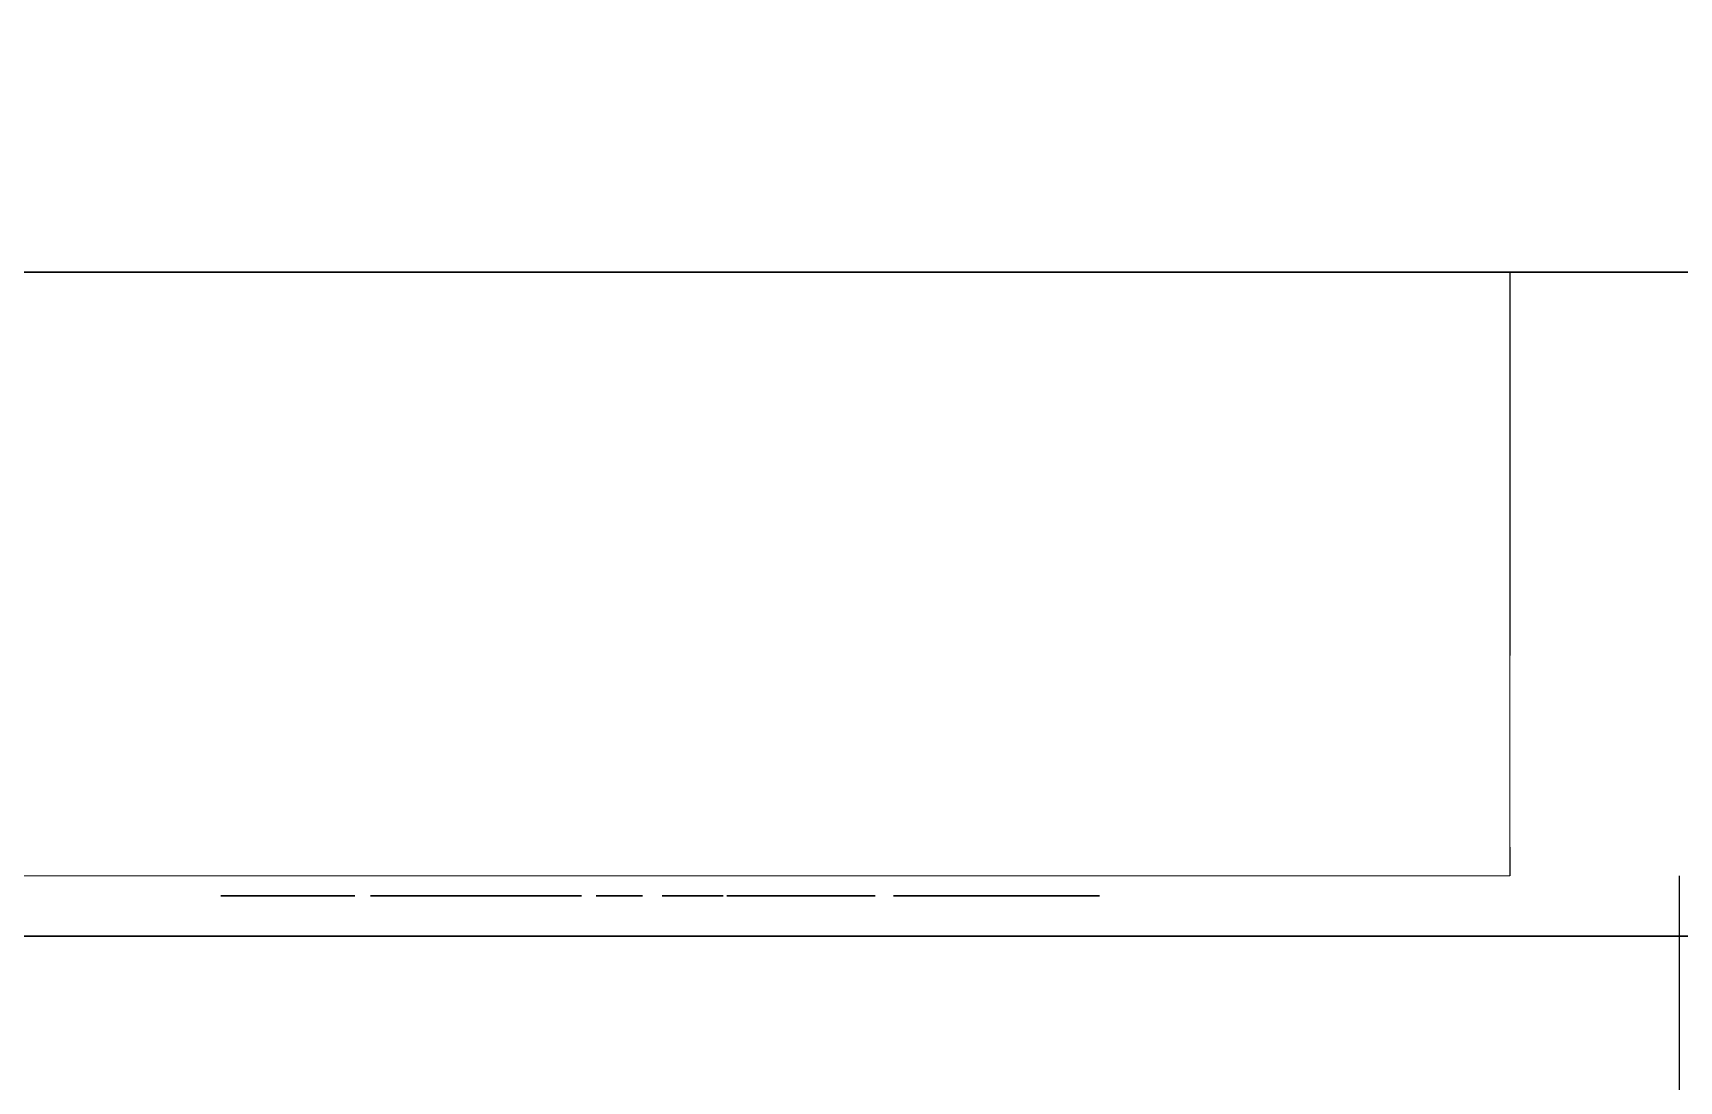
# Model space of a CAD drawing. Header units: millimetres. Extents: x -14 to 1208, y -1098 to 1.
# Drawn here: x 135.7 to 272, y -712 to -625.2 of the extents above; entities that cross this region are included whole.
import ezdxf

# ---------------------------------------------------------------- set-up
doc = ezdxf.new("R2010")
doc.units = ezdxf.units.MM
doc.linetypes.add('NASCOSTA', pattern=[9.525, 6.35, -3.175])
for name, color, linetype in [('IQ_200_2D', 1, 'Continuous'), ('IQ_200_3D', 1, 'Continuous'), ('IQ_204_2D', 7, 'Continuous'), ('IQ_BLUE_3D', 5, 'Continuous'), ('IQ_DARKGRAY_3D', 252, 'Continuous'), ('IQ_GRAY_3D', 9, 'Continuous')]:
    doc.layers.add(name, color=color, linetype=linetype)

# ---------------------------------------------------------------- blocks, each defined once
blk = doc.blocks.new('hpp_elx_rem_tn_l')
at = {"layer": 'IQ_200_3D', "lineweight": 9}
mesh = blk.add_polyface(dxfattribs=at)
corners = [(231, -50, 47), (0, -50, 47), (0, 0, 47), (231, 0, 47)]
mesh.append_faces([[corners[k] for k in face] for face in [(0, 1, 2, 3)]])
mesh = blk.add_polyface(dxfattribs=at)
corners = [(231, 0, 700), (0, 0, 700), (0, -50, 700), (231, -50, 700)]
mesh.append_faces([[corners[k] for k in face] for face in [(0, 1, 2, 3)]])
mesh = blk.add_polyface(dxfattribs=at)
corners = [(231, -50, 47), (231, 0, 47), (231, 0, 700), (231, -50, 700)]
mesh.append_faces([[corners[k] for k in face] for face in [(0, 1, 2, 3)]])
mesh = blk.add_polyface(dxfattribs=at)
corners = [(231, -50, 47), (231, -50, 700), (0, -50, 700), (0, -50, 47), (204.24, -50, 669.36), (206.24, -50, 667.36), (206.24, -50, 658.96), (206.24, -50, 598.36), (204.24, -50, 596.36), (26.76, -50, 596.36), (24.76, -50, 598.36), (24.76, -50, 664.06), (24.76, -50, 667.36), (26.76, -50, 669.36)]
mesh.append_faces([[corners[k] for k in face] for face in [(13, 2, 12), (9, 3, 8)]], dxfattribs={"vtx0": -1, "vtx1": -1})
mesh.append_faces([[corners[k] for k in face] for face in [(1, 4, 5), (1, 5, 6), (7, 0, 1, 6), (0, 7, 8, 3), (10, 2, 3)]], dxfattribs={"vtx0": -1, "vtx2": -1})
mesh.append_faces([[corners[k] for k in face] for face in [(11, 12, 2, 10), (9, 10, 3)]], dxfattribs={"vtx1": -1, "vtx2": -1})
mesh.append_faces([[corners[k] for k in face] for face in [(13, 4, 1, 2)]], dxfattribs={"vtx1": -1, "vtx3": -1})
at = {"layer": 'IQ_BLUE_3D', "lineweight": 9}
mesh = blk.add_polyface(dxfattribs=at)
corners = [(206.24, -50, 658.96), (206.24, -50, 667.36), (204.24, -50, 669.36), (26.76, -50, 669.36), (24.76, -50, 667.36), (24.76, -50, 664.06), (115.38, -50, 664.06), (124.21, -50, 658.96)]
mesh.append_faces([[corners[k] for k in face] for face in [(3, 6, 2)]], dxfattribs={"vtx0": -1, "vtx1": -1})
mesh.append_faces([[corners[k] for k in face] for face in [(2, 6, 7)]], dxfattribs={"vtx0": -1, "vtx2": -1})
mesh.append_faces([[corners[k] for k in face] for face in [(0, 1, 2, 7)]], dxfattribs={"vtx2": -1})
mesh.append_faces([[corners[k] for k in face] for face in [(3, 4, 5, 6)]], dxfattribs={"vtx3": -1})
at = {"layer": 'IQ_DARKGRAY_3D', "lineweight": 9}
mesh = blk.add_polyface(dxfattribs=at)
corners = [(206.24, -50, 658.96), (124.21, -50, 658.96), (115.38, -50, 664.06), (24.76, -50, 664.06), (24.76, -50, 598.36), (26.76, -50, 596.36), (204.24, -50, 596.36), (206.24, -50, 598.36), (108.53, -50, 648.86), (108.53, -50, 608.86), (43.53, -50, 608.86), (43.53, -50, 648.86)]
mesh.append_faces([[corners[k] for k in face] for face in [(9, 6, 1, 8)]], dxfattribs={"vtx0": -1, "vtx1": -1, "vtx2": -1})
mesh.append_faces([[corners[k] for k in face] for face in [(8, 1, 2, 11), (11, 2, 3), (11, 3, 4)]], dxfattribs={"vtx0": -1, "vtx2": -1})
mesh.append_faces([[corners[k] for k in face] for face in [(0, 1, 6, 7)]], dxfattribs={"vtx1": -1})
mesh.append_faces([[corners[k] for k in face] for face in [(4, 5, 10, 11), (9, 10, 5, 6)]], dxfattribs={"vtx1": -1, "vtx3": -1})
at = {"layer": 'IQ_GRAY_3D'}
mesh = blk.add_polyface(dxfattribs=at)
corners = [(131.98, -51.64, 615.77), (131.98, -51.64, 617.63), (128.33, -51.64, 617.63), (128.18, -51.64, 617.64), (128.32, -51.64, 615.77), (127.54, -51.64, 615.82), (128.02, -51.64, 617.66), (127.85, -51.64, 617.69), (127.68, -51.64, 617.74), (126.76, -51.64, 616.01), (126.11, -51.64, 616.31), (127.35, -51.64, 617.91), (127.2, -51.64, 618.02), (125.59, -51.64, 616.74), (127.06, -51.64, 618.17), (125.2, -51.64, 617.27), (126.94, -51.64, 618.34), (124.92, -51.64, 617.9), (126.84, -51.64, 618.54), (126.76, -51.64, 618.78), (127.52, -51.64, 617.81), (126.69, -51.64, 620.82), (131.54, -51.64, 620.82), (131.54, -51.64, 622.69), (126.69, -51.64, 622.69), (126.69, -51.64, 625.42), (131.85, -51.64, 625.42), (131.85, -51.64, 627.28), (124.71, -51.64, 627.28), (126.71, -51.64, 619.05), (124.76, -51.64, 618.63), (126.69, -51.64, 619.35), (124.71, -51.64, 619.44), (126.19, -51.64, 608.93), (126.48, -51.64, 608.19), (126.76, -51.64, 608.4), (126.28, -51.64, 609.04), (126.07, -51.64, 608.84), (126.17, -51.64, 608.05), (126.97, -51.64, 608.67), (126.34, -51.64, 609.18), (127.1, -51.64, 608.99), (126.36, -51.64, 609.33), (125.11, -51.64, 608.01), (125.83, -51.64, 608.01), (125.79, -51.64, 608.76), (125.11, -51.64, 608.76), (124.29, -51.64, 606.66), (125.11, -51.64, 606.66), (125.94, -51.64, 608.78), (124.29, -51.64, 610.64), (125.11, -51.64, 609.89), (127.1, -51.64, 609.67), (126.34, -51.64, 609.47), (127.14, -51.64, 609.33), (126.28, -51.64, 609.61), (126.97, -51.64, 609.99), (126.76, -51.64, 610.26), (126.19, -51.64, 609.73), (126.48, -51.64, 610.47), (126.07, -51.64, 609.81), (126.17, -51.64, 610.6), (125.94, -51.64, 609.87), (125.83, -51.64, 610.64), (125.79, -51.64, 609.89), (131.33, -51.64, 608.78), (131.33, -51.64, 608.03), (131.92, -51.64, 608.03), (132, -51.64, 608.78), (130.51, -51.64, 606.66), (131.33, -51.64, 606.66), (132.14, -51.64, 608.8), (132.72, -51.64, 608.23), (132.27, -51.64, 608.85), (132.39, -51.64, 608.93), (130.51, -51.64, 610.64), (131.33, -51.64, 609.89), (132.06, -51.64, 609.89), (132.41, -51.64, 610.6), (132.08, -51.64, 610.64), (132.2, -51.64, 609.86), (132.72, -51.64, 610.47)]
mesh.append_faces([[corners[k] for k in face] for face in [(11, 9, 20), (18, 15, 16), (21, 32, 31), (54, 42, 41), (60, 61, 62), (71, 72, 73)]], dxfattribs={"vtx0": -1, "vtx1": -1})
mesh.append_faces([[corners[k] for k in face] for face in [(32, 21, 24, 28)]], dxfattribs={"vtx0": -1, "vtx1": -1, "vtx2": -1})
mesh.append_faces([[corners[k] for k in face] for face in [(5, 6, 7), (5, 7, 8, 9), (28, 24, 25), (33, 34, 35, 36), (37, 38, 34, 33), (36, 35, 39, 40), (41, 42, 40, 39), (38, 37, 49), (52, 53, 42, 54), (53, 52, 56), (63, 64, 62, 61), (65, 66, 67, 68), (77, 78, 79, 76), (76, 79, 75), (78, 77, 80, 81)]], dxfattribs={"vtx0": -1, "vtx2": -1})
mesh.append_faces([[corners[k] for k in face] for face in [(8, 20, 9), (74, 73, 72)]], dxfattribs={"vtx1": -1, "vtx2": -1})
mesh.append_faces([[corners[k] for k in face] for face in [(71, 68, 67, 72)]], dxfattribs={"vtx1": -1, "vtx2": -1, "vtx3": -1})
mesh.append_faces([[corners[k] for k in face] for face in [(2, 3, 4, 0), (5, 4, 3, 6), (10, 9, 11, 12), (13, 10, 12, 14), (15, 13, 14, 16), (17, 15, 18, 19), (19, 29, 30, 17), (29, 31, 32, 30), (43, 44, 45, 46), (44, 38, 49, 45), (50, 47, 46, 51), (55, 53, 56, 57), (58, 55, 57, 59), (60, 58, 59, 61), (51, 64, 63, 50), (75, 69, 65, 76)]], dxfattribs={"vtx1": -1, "vtx3": -1})
mesh.append_faces([[corners[k] for k in face] for face in [(0, 1, 2)]], dxfattribs={"vtx2": -1})
mesh.append_faces([[corners[k] for k in face] for face in [(47, 48, 43, 46), (69, 70, 66, 65)]], dxfattribs={"vtx2": -1, "vtx3": -1})
mesh.append_faces([[corners[k] for k in face] for face in [(21, 22, 23, 24), (25, 26, 27, 28)]], dxfattribs={"vtx3": -1})
mesh = blk.add_polyface(dxfattribs=at)
corners = [(133.39, -51.64, 615.76), (135.38, -51.64, 615.76), (133.39, -51.64, 621.84), (135.38, -51.64, 627.29), (133.39, -51.64, 627.29), (140.04, -51.64, 615.66), (140.58, -51.64, 617.3), (140.05, -51.64, 617.45), (139.09, -51.64, 615.96), (139.59, -51.64, 617.7), (138.27, -51.64, 616.43), (137.6, -51.64, 617.07), (139.21, -51.64, 618.02), (138.93, -51.64, 618.43), (138.74, -51.64, 618.9), (137.1, -51.64, 617.87), (136.79, -51.64, 618.81), (138.66, -51.64, 619.44), (136.68, -51.64, 619.88), (138.71, -51.64, 620.84), (138.99, -51.64, 621.64), (139.28, -51.64, 621.98), (137.62, -51.64, 622.81), (137.11, -51.64, 621.99), (136.79, -51.64, 621.03), (138.8, -51.64, 621.26), (139.64, -51.64, 622.27), (138.29, -51.64, 623.47), (139.1, -51.64, 623.95), (140.07, -51.64, 622.48), (140.03, -51.64, 624.26), (132.72, -51.64, 608.23), (131.92, -51.64, 608.03), (132.74, -51.64, 606.66), (133.67, -51.64, 606.66), (132.39, -51.64, 608.93), (132.95, -51.64, 608.39), (132.48, -51.64, 609.04), (132.54, -51.64, 609.17), (133.28, -51.64, 608.82), (133.37, -51.64, 609.08), (133.14, -51.64, 608.58), (132.55, -51.64, 609.45), (132.56, -51.64, 609.31), (133.39, -51.64, 609.36), (133.34, -51.64, 609.69), (133.2, -51.64, 610), (132.5, -51.64, 609.58), (132.99, -51.64, 610.27), (132.43, -51.64, 609.7), (132.32, -51.64, 609.79), (132.72, -51.64, 610.47), (132.2, -51.64, 609.86), (139.1, -51.64, 607.38), (139.29, -51.64, 606.65), (139.79, -51.64, 606.86), (139.41, -51.64, 607.51), (138.76, -51.64, 607.34), (138.76, -51.64, 606.58), (138.42, -51.64, 607.38), (140.22, -51.64, 607.19), (139.69, -51.64, 607.72), (139.89, -51.64, 608), (140.55, -51.64, 607.62), (138.1, -51.64, 607.51), (138.22, -51.64, 606.65), (137.72, -51.64, 606.86), (137.83, -51.64, 607.72), (137.29, -51.64, 607.19), (137.62, -51.64, 608), (136.97, -51.64, 607.62), (137.49, -51.64, 608.31), (136.76, -51.64, 608.12), (136.69, -51.64, 608.65), (137.44, -51.64, 608.65), (136.76, -51.64, 609.19), (137.49, -51.64, 608.99), (139.69, -51.64, 609.58), (139.89, -51.64, 609.31), (140.22, -51.64, 610.11), (139.79, -51.64, 610.44), (139.41, -51.64, 609.79), (139.29, -51.64, 610.65), (139.1, -51.64, 609.92), (138.76, -51.64, 610.72), (138.76, -51.64, 609.96), (137.62, -51.64, 609.31), (137.83, -51.64, 609.58), (137.29, -51.64, 610.11), (136.97, -51.64, 609.69), (138.1, -51.64, 609.79), (137.72, -51.64, 610.44), (138.22, -51.64, 610.65), (138.42, -51.64, 609.92)]
mesh.append_faces([[corners[k] for k in face] for face in [(31, 32, 33, 34)]], dxfattribs={"vtx0": -1})
mesh.append_faces([[corners[k] for k in face] for face in [(12, 10, 9), (25, 23, 19), (65, 64, 66), (77, 80, 81)]], dxfattribs={"vtx0": -1, "vtx1": -1})
mesh.append_faces([[corners[k] for k in face] for face in [(5, 6, 7, 8), (9, 10, 8, 7), (23, 25, 20), (29, 30, 28), (35, 31, 36, 37), (50, 48, 51, 52), (48, 50, 49), (53, 54, 55, 56), (57, 58, 54, 53), (58, 57, 59), (67, 68, 66, 64), (69, 70, 68, 67), (71, 72, 70, 69), (82, 83, 81, 80), (83, 82, 84, 85), (92, 93, 85, 84)]], dxfattribs={"vtx0": -1, "vtx2": -1})
mesh.append_faces([[corners[k] for k in face] for face in [(37, 36, 41, 39)]], dxfattribs={"vtx0": -1, "vtx3": -1})
mesh.append_faces([[corners[k] for k in face] for face in [(0, 1, 2)]], dxfattribs={"vtx1": -1})
mesh.append_faces([[corners[k] for k in face] for face in [(24, 18, 19, 23)]], dxfattribs={"vtx1": -1, "vtx2": -1})
mesh.append_faces([[corners[k] for k in face] for face in [(18, 16, 17, 19)]], dxfattribs={"vtx1": -1, "vtx2": -1, "vtx3": -1})
mesh.append_faces([[corners[k] for k in face] for face in [(11, 10, 12, 13), (13, 14, 15, 11), (16, 15, 14, 17), (20, 21, 22, 23), (21, 26, 27, 22), (28, 27, 26, 29), (38, 37, 39, 40), (42, 43, 44, 45), (43, 38, 40, 44), (45, 46, 47, 42), (46, 48, 49, 47), (55, 60, 61, 56), (62, 61, 60, 63), (59, 64, 65, 58), (73, 72, 71, 74), (75, 73, 74, 76), (77, 78, 79, 80), (86, 87, 88, 89), (89, 75, 76, 86), (87, 90, 91, 88), (92, 91, 90, 93)]], dxfattribs={"vtx1": -1, "vtx3": -1})
mesh.append_faces([[corners[k] for k in face] for face in [(3, 4, 2, 1)]], dxfattribs={"vtx2": -1})
mesh = blk.add_polyface(dxfattribs=at)
corners = [(142.59, -51.64, 615.75), (143.29, -51.64, 616.03), (142.23, -51.64, 617.41), (141.74, -51.64, 617.29), (143.98, -51.64, 616.46), (142.66, -51.64, 617.6), (141.86, -51.64, 615.6), (141.18, -51.64, 617.25), (141.12, -51.64, 615.56), (143.06, -51.64, 617.87), (144.64, -51.64, 617.05), (143.44, -51.64, 618.22), (143.17, -51.64, 620.84), (138.66, -51.64, 619.44), (145.17, -51.64, 619.44), (145.2, -51.64, 620.14), (145.12, -51.64, 620.99), (143.13, -51.64, 621.2), (140.58, -51.64, 617.3), (140.04, -51.64, 615.66), (138.71, -51.64, 620.84), (144.9, -51.64, 621.79), (143.01, -51.64, 621.54), (144.55, -51.64, 622.5), (142.81, -51.64, 621.85), (142.24, -51.64, 622.35), (142.56, -51.64, 622.13), (143.47, -51.64, 623.64), (142.76, -51.64, 624.03), (144.07, -51.64, 623.13), (141.96, -51.64, 624.27), (141.49, -51.64, 622.63), (141.89, -51.64, 622.52), (141.07, -51.64, 624.36), (141.07, -51.64, 622.67), (140.03, -51.64, 624.26), (140.07, -51.64, 622.48), (140.55, -51.64, 622.62), (150.77, -51.64, 615.52), (150.17, -51.64, 617.4), (149.73, -51.64, 615.64), (149.62, -51.64, 617.59), (148.77, -51.64, 615.96), (149.15, -51.64, 617.89), (147.92, -51.64, 616.46), (148.75, -51.64, 618.29), (147.22, -51.64, 617.14), (148.45, -51.64, 618.78), (148.27, -51.64, 619.34), (146.68, -51.64, 617.96), (146.34, -51.64, 618.91), (146.22, -51.64, 619.96), (148.2, -51.64, 619.96), (150.17, -51.64, 622.52), (150.77, -51.64, 622.58), (150.77, -51.64, 624.39), (149.73, -51.64, 624.28), (148.45, -51.64, 621.14), (147.22, -51.64, 622.78), (146.68, -51.64, 621.96), (148.27, -51.64, 620.58), (146.34, -51.64, 621.01), (148.75, -51.64, 621.63), (147.92, -51.64, 623.45), (148.77, -51.64, 623.96), (149.15, -51.64, 622.03), (149.62, -51.64, 622.33), (140.03, -51.64, 608.31), (140.55, -51.64, 607.62), (140.76, -51.64, 608.12), (140.07, -51.64, 608.65), (139.89, -51.64, 608), (140.83, -51.64, 608.65), (140.03, -51.64, 608.99), (140.76, -51.64, 609.19), (140.55, -51.64, 609.69), (139.89, -51.64, 609.31), (140.22, -51.64, 610.11), (145.07, -51.64, 609.05), (145.07, -51.64, 608.3), (146.57, -51.64, 608.3), (146.57, -51.64, 609.05), (144.25, -51.64, 606.66), (145.07, -51.64, 606.66), (144.25, -51.64, 610.64), (145.07, -51.64, 609.89), (146.71, -51.64, 609.89), (146.71, -51.64, 610.64), (150.91, -51.64, 607.75), (150.09, -51.64, 607.95), (150.12, -51.64, 607.67), (150.21, -51.64, 607.39)]
mesh.append_faces([[corners[k] for k in face] for face in [(9, 4, 10, 11), (78, 79, 80, 81)]], dxfattribs={"vtx0": -1})
mesh.append_faces([[corners[k] for k in face] for face in [(6, 7, 8), (5, 4, 9), (25, 28, 32), (29, 24, 23), (34, 33, 37), (38, 39, 40), (47, 46, 45), (77, 76, 75)]], dxfattribs={"vtx0": -1, "vtx1": -1})
mesh.append_faces([[corners[k] for k in face] for face in [(84, 79, 78, 85)]], dxfattribs={"vtx0": -1, "vtx1": -1, "vtx3": -1})
mesh.append_faces([[corners[k] for k in face] for face in [(12, 15, 16, 17), (18, 19, 8, 7), (13, 12, 20), (17, 16, 21, 22), (23, 24, 22, 21), (30, 31, 32, 28), (31, 30, 33, 34), (35, 36, 37, 33), (41, 42, 40, 39), (42, 41, 43, 44), (45, 46, 44, 43), (51, 48, 52), (57, 58, 59, 60), (58, 57, 62, 63), (51, 52, 60), (64, 65, 66, 56), (56, 66, 53), (65, 64, 63, 62), (67, 68, 69, 70), (68, 67, 71), (72, 73, 70, 69), (73, 72, 74), (75, 76, 73, 74)]], dxfattribs={"vtx0": -1, "vtx2": -1})
mesh.append_faces([[corners[k] for k in face] for face in [(12, 13, 14, 15), (88, 89, 90, 91)]], dxfattribs={"vtx0": -1, "vtx3": -1})
mesh.append_faces([[corners[k] for k in face] for face in [(50, 49, 48, 51), (61, 51, 60, 59)]], dxfattribs={"vtx1": -1, "vtx2": -1})
mesh.append_faces([[corners[k] for k in face] for face in [(0, 1, 2, 3), (1, 4, 5, 2), (6, 0, 3, 7), (25, 26, 27, 28), (26, 24, 29, 27), (47, 48, 49, 46), (53, 54, 55, 56)]], dxfattribs={"vtx1": -1, "vtx3": -1})
mesh.append_faces([[corners[k] for k in face] for face in [(82, 83, 79, 84)]], dxfattribs={"vtx2": -1})
mesh.append_faces([[corners[k] for k in face] for face in [(85, 86, 87, 84)]], dxfattribs={"vtx3": -1})
mesh = blk.add_polyface(dxfattribs=at)
corners = [(152.56, -51.64, 615.86), (153.37, -51.64, 616.31), (151.96, -51.64, 617.57), (151.41, -51.64, 617.4), (151.69, -51.64, 615.61), (150.77, -51.64, 617.34), (150.77, -51.64, 615.52), (150.17, -51.64, 617.4), (154.13, -51.64, 616.97), (152.46, -51.64, 617.86), (152.9, -51.64, 618.25), (152.46, -51.64, 622.06), (152.9, -51.64, 621.67), (154.13, -51.64, 622.95), (153.37, -51.64, 623.61), (151.41, -51.64, 622.52), (151.96, -51.64, 622.34), (152.56, -51.64, 624.06), (151.69, -51.64, 624.31), (150.77, -51.64, 624.39), (150.77, -51.64, 622.58), (155.96, -51.64, 617.15), (156.37, -51.64, 616.65), (157.81, -51.64, 618.12), (157.67, -51.64, 618.29), (157.55, -51.64, 618.5), (155.65, -51.64, 617.76), (157.45, -51.64, 618.75), (155.46, -51.64, 618.46), (157.38, -51.64, 619.03), (157.34, -51.64, 619.35), (155.36, -51.64, 619.24), (157.34, -51.64, 622.29), (157.35, -51.64, 624.1), (157.35, -51.64, 627.29), (155.36, -51.64, 627.29), (151.4, -51.64, 607.41), (151.37, -51.64, 606.66), (152.65, -51.64, 606.66), (152.65, -51.64, 607.41), (151.28, -51.64, 607.43), (151.08, -51.64, 606.69), (151.16, -51.64, 607.47), (150.57, -51.64, 606.94), (150.81, -51.64, 606.79), (150.97, -51.64, 607.64), (150.21, -51.64, 607.39), (150.36, -51.64, 607.15), (151.05, -51.64, 607.55), (152.5, -51.64, 608.35), (152.5, -51.64, 609.11), (150.91, -51.64, 609.11), (150.91, -51.64, 608.35), (150.91, -51.64, 609.89), (152.62, -51.64, 609.89), (152.62, -51.64, 610.64), (150.09, -51.64, 610.64), (150.09, -51.64, 607.95), (150.91, -51.64, 607.75), (157.03, -51.64, 606.61), (157.34, -51.64, 607.34), (157.15, -51.64, 607.37), (156.71, -51.64, 606.69), (156.79, -51.64, 607.51), (156.16, -51.64, 607.04), (156.41, -51.64, 606.84), (156.64, -51.64, 607.63), (155.95, -51.64, 607.28), (156.97, -51.64, 607.44), (156.51, -51.64, 607.78), (156.43, -51.64, 607.96), (155.8, -51.64, 607.56), (156.68, -51.64, 608.61), (157, -51.64, 608.46), (157.14, -51.64, 609.25), (157.06, -51.64, 609.28), (156.99, -51.64, 609.34), (156.93, -51.64, 609.4), (156.41, -51.64, 608.82), (156.18, -51.64, 609.09), (156.89, -51.64, 609.48), (156.09, -51.64, 609.44), (156.87, -51.64, 609.57), (156.88, -51.64, 609.66), (156.08, -51.64, 609.8), (156.9, -51.64, 609.74), (156.95, -51.64, 609.82), (156.27, -51.64, 610.25), (156.18, -51.64, 610.11), (156.67, -51.64, 610.54), (157.01, -51.64, 609.88), (157.08, -51.64, 609.93), (156.98, -51.64, 610.66), (156.38, -51.64, 610.36), (156.11, -51.64, 609.96)]
mesh.append_faces([[corners[k] for k in face] for face in [(36, 37, 38, 39)]], dxfattribs={"vtx0": -1})
mesh.append_faces([[corners[k] for k in face] for face in [(29, 28, 27), (58, 46, 45), (63, 62, 68), (76, 72, 75)]], dxfattribs={"vtx0": -1, "vtx1": -1})
mesh.append_faces([[corners[k] for k in face] for face in [(25, 26, 21, 24), (27, 28, 26, 25), (37, 36, 40, 41), (41, 40, 42), (45, 46, 47, 48), (48, 47, 43, 42), (59, 60, 61, 62), (66, 67, 64, 63), (79, 77, 80, 81), (81, 82, 83, 84), (81, 80, 82), (89, 90, 91, 92), (93, 86, 90, 89), (86, 93, 87)]], dxfattribs={"vtx0": -1, "vtx2": -1})
mesh.append_faces([[corners[k] for k in face] for face in [(31, 30, 32, 33), (57, 58, 52, 51)]], dxfattribs={"vtx0": -1, "vtx2": -1, "vtx3": -1})
mesh.append_faces([[corners[k] for k in face] for face in [(42, 43, 44, 41), (63, 64, 65, 62)]], dxfattribs={"vtx0": -1, "vtx3": -1})
mesh.append_faces([[corners[k] for k in face] for face in [(10, 9, 8)]], dxfattribs={"vtx1": -1})
mesh.append_faces([[corners[k] for k in face] for face in [(61, 68, 62), (66, 69, 67), (79, 78, 77), (88, 94, 85)]], dxfattribs={"vtx1": -1, "vtx2": -1})
mesh.append_faces([[corners[k] for k in face] for face in [(0, 1, 2, 3), (4, 0, 3, 5), (6, 4, 5, 7), (1, 8, 9, 2), (15, 16, 17, 18), (16, 11, 14, 17), (18, 19, 20, 15), (21, 22, 23, 24), (29, 30, 31, 28), (56, 57, 51, 53), (72, 73, 74, 75), (76, 77, 78, 72), (85, 86, 87, 88), (94, 84, 83, 85)]], dxfattribs={"vtx1": -1, "vtx3": -1})
mesh.append_faces([[corners[k] for k in face] for face in [(49, 50, 51, 52)]], dxfattribs={"vtx2": -1})
mesh.append_faces([[corners[k] for k in face] for face in [(11, 12, 13, 14), (33, 34, 35, 31), (53, 54, 55, 56), (69, 70, 71, 67)]], dxfattribs={"vtx3": -1})
mesh = blk.add_polyface(dxfattribs=at)
corners = [(158.85, -51.64, 617.64), (158.34, -51.64, 615.8), (159.18, -51.64, 615.76), (159.03, -51.64, 617.62), (159.19, -51.64, 617.63), (158.67, -51.64, 617.66), (158.49, -51.64, 617.71), (157.56, -51.64, 615.96), (156.37, -51.64, 616.65), (156.91, -51.64, 616.25), (157.96, -51.64, 617.98), (157.81, -51.64, 618.12), (158.13, -51.64, 617.86), (158.31, -51.64, 617.77), (159.15, -51.64, 622.29), (159.15, -51.64, 624.1), (157.35, -51.64, 624.1), (157.34, -51.64, 622.29), (160.82, -51.64, 615.76), (162.79, -51.64, 615.76), (162.79, -51.64, 620.14), (160.82, -51.64, 624.1), (162.84, -51.64, 620.7), (162.99, -51.64, 621.19), (163.24, -51.64, 621.6), (162.79, -51.64, 622.86), (162.79, -51.64, 624.1), (158.17, -51.64, 606.8), (158.53, -51.64, 607.01), (157.87, -51.64, 607.52), (157.71, -51.64, 607.42), (158.67, -51.64, 607.25), (157.92, -51.64, 607.58), (158.76, -51.64, 607.52), (157.96, -51.64, 607.65), (157.78, -51.64, 606.66), (157.53, -51.64, 607.36), (157.99, -51.64, 607.72), (158.78, -51.64, 607.8), (158.75, -51.64, 608.08), (157.99, -51.64, 607.8), (158.65, -51.64, 608.34), (157.98, -51.64, 607.88), (157.94, -51.64, 607.95), (158.48, -51.64, 608.56), (157.9, -51.64, 608.02), (158.27, -51.64, 608.74), (157.83, -51.64, 608.07), (157.43, -51.64, 608.29), (158.03, -51.64, 608.88), (157.59, -51.64, 609.08), (157.34, -51.64, 607.34), (157.03, -51.64, 606.61), (157.37, -51.64, 606.59), (157, -51.64, 608.46), (157.14, -51.64, 609.25), (157.86, -51.64, 609.75), (158.01, -51.64, 609.6), (158.42, -51.64, 610.25), (158.19, -51.64, 610.45), (157.67, -51.64, 609.87), (157.92, -51.64, 610.6), (157.47, -51.64, 609.94), (157.62, -51.64, 610.69), (157.31, -51.64, 610.71), (157.26, -51.64, 609.96), (156.98, -51.64, 610.66), (157.17, -51.64, 609.95), (157.08, -51.64, 609.93), (158.6, -51.64, 610), (162.81, -51.64, 607.51), (162.18, -51.64, 607.04), (162.43, -51.64, 606.84), (162.73, -51.64, 606.69), (162.66, -51.64, 607.63), (161.97, -51.64, 607.28), (162.53, -51.64, 607.78), (162.44, -51.64, 607.96), (161.82, -51.64, 607.56), (162.2, -51.64, 609.09), (162.95, -51.64, 609.4), (162.91, -51.64, 609.48), (162.11, -51.64, 609.44), (162.42, -51.64, 608.82), (162.89, -51.64, 609.57), (162.9, -51.64, 609.66), (162.1, -51.64, 609.8), (162.92, -51.64, 609.74), (162.96, -51.64, 609.82), (162.28, -51.64, 610.25), (162.19, -51.64, 610.11), (162.13, -51.64, 609.96), (162.4, -51.64, 610.36)]
mesh.append_faces([[corners[k] for k in face] for face in [(3, 2, 4), (58, 57, 69)]], dxfattribs={"vtx0": -1})
mesh.append_faces([[corners[k] for k in face] for face in [(12, 7, 13), (42, 41, 43), (35, 36, 53), (49, 47, 46), (89, 88, 92)]], dxfattribs={"vtx0": -1, "vtx1": -1})
mesh.append_faces([[corners[k] for k in face] for face in [(0, 1, 2, 3), (1, 5, 6, 7), (7, 6, 13), (21, 20, 22), (21, 22, 23), (43, 41, 44, 45), (46, 47, 45, 44), (51, 52, 53, 36), (64, 65, 62, 63), (66, 67, 65, 64), (74, 75, 71, 70), (79, 80, 81, 82), (82, 84, 85, 86)]], dxfattribs={"vtx0": -1, "vtx2": -1})
mesh.append_faces([[corners[k] for k in face] for face in [(70, 71, 72, 73)]], dxfattribs={"vtx0": -1, "vtx3": -1})
mesh.append_faces([[corners[k] for k in face] for face in [(26, 21, 25)]], dxfattribs={"vtx1": -1})
mesh.append_faces([[corners[k] for k in face] for face in [(0, 5, 1), (68, 67, 66), (74, 76, 75), (79, 83, 80), (90, 91, 87)]], dxfattribs={"vtx1": -1, "vtx2": -1})
mesh.append_faces([[corners[k] for k in face] for face in [(23, 24, 25, 21)]], dxfattribs={"vtx1": -1, "vtx2": -1, "vtx3": -1})
mesh.append_faces([[corners[k] for k in face] for face in [(8, 9, 10, 11), (9, 7, 12, 10), (27, 28, 29, 30), (28, 31, 32, 29), (31, 33, 34, 32), (35, 27, 30, 36), (37, 34, 33, 38), (38, 39, 40, 37), (39, 41, 42, 40), (48, 47, 49, 50), (54, 48, 50, 55), (56, 57, 58, 59), (60, 56, 59, 61), (62, 60, 61, 63), (87, 88, 89, 90), (91, 86, 85, 87)]], dxfattribs={"vtx1": -1, "vtx3": -1})
mesh.append_faces([[corners[k] for k in face] for face in [(14, 15, 16, 17), (18, 19, 20, 21)]], dxfattribs={"vtx2": -1})
mesh.append_faces([[corners[k] for k in face] for face in [(76, 77, 78, 75)]], dxfattribs={"vtx3": -1})
mesh = blk.add_polyface(dxfattribs=at)
corners = [(163.24, -51.64, 621.6), (163.57, -51.64, 621.93), (162.79, -51.64, 622.86), (163.49, -51.64, 623.72), (163.99, -51.64, 622.17), (164.48, -51.64, 622.33), (163.99, -51.64, 624.01), (163.08, -51.64, 623.33), (164.59, -51.64, 624.2), (165.03, -51.64, 622.38), (165.27, -51.64, 624.26), (165.86, -51.64, 624.21), (165.86, -51.64, 622.29), (167.86, -51.64, 616.47), (168.7, -51.64, 615.95), (169.08, -51.64, 617.88), (168.68, -51.64, 618.28), (167.16, -51.64, 617.14), (168.39, -51.64, 618.77), (168.2, -51.64, 619.32), (166.62, -51.64, 617.96), (166.28, -51.64, 618.9), (168.13, -51.64, 619.93), (166.28, -51.64, 620.96), (166.16, -51.64, 619.93), (168.68, -51.64, 621.58), (169.08, -51.64, 621.98), (167.86, -51.64, 623.39), (167.16, -51.64, 622.72), (168.39, -51.64, 621.09), (166.62, -51.64, 621.9), (168.2, -51.64, 620.54), (164.19, -51.64, 606.8), (164.55, -51.64, 607.01), (163.88, -51.64, 607.52), (163.72, -51.64, 607.42), (164.69, -51.64, 607.25), (163.94, -51.64, 607.58), (164.78, -51.64, 607.52), (163.98, -51.64, 607.65), (163.8, -51.64, 606.66), (163.54, -51.64, 607.36), (164, -51.64, 607.72), (164.8, -51.64, 607.8), (164.77, -51.64, 608.08), (164.01, -51.64, 607.8), (164.67, -51.64, 608.34), (163.99, -51.64, 607.88), (163.96, -51.64, 607.95), (164.5, -51.64, 608.56), (163.91, -51.64, 608.02), (164.29, -51.64, 608.74), (163.85, -51.64, 608.07), (163.45, -51.64, 608.29), (164.05, -51.64, 608.88), (163.61, -51.64, 609.08), (163.36, -51.64, 607.34), (163.05, -51.64, 606.61), (163.38, -51.64, 606.59), (163.17, -51.64, 607.37), (162.73, -51.64, 606.69), (162.99, -51.64, 607.44), (163.02, -51.64, 608.46), (163.16, -51.64, 609.25), (162.81, -51.64, 607.51), (163.88, -51.64, 609.75), (164.03, -51.64, 609.6), (164.43, -51.64, 610.25), (164.2, -51.64, 610.45), (162.7, -51.64, 608.61), (163.07, -51.64, 609.28), (163.69, -51.64, 609.87), (163.93, -51.64, 610.6), (163.49, -51.64, 609.94), (163.64, -51.64, 610.69), (163.33, -51.64, 610.71), (163.27, -51.64, 609.96), (163, -51.64, 610.66), (163.18, -51.64, 609.95), (163.1, -51.64, 609.93), (164.62, -51.64, 610), (163, -51.64, 609.34), (162.95, -51.64, 609.4), (162.42, -51.64, 608.82), (162.11, -51.64, 609.44), (162.91, -51.64, 609.48), (162.89, -51.64, 609.57), (162.68, -51.64, 610.54), (163.03, -51.64, 609.88), (162.4, -51.64, 610.36), (162.96, -51.64, 609.82)]
mesh.append_faces([[corners[k] for k in face] for face in [(67, 66, 80)]], dxfattribs={"vtx0": -1})
mesh.append_faces([[corners[k] for k in face] for face in [(29, 30, 31), (47, 46, 48), (40, 41, 58), (64, 60, 61), (81, 69, 70), (54, 52, 51)]], dxfattribs={"vtx0": -1, "vtx1": -1})
mesh.append_faces([[corners[k] for k in face] for face in [(3, 4, 5, 6), (2, 1, 4, 7), (23, 22, 31, 30), (48, 46, 49, 50), (51, 52, 50, 49), (56, 57, 58, 41), (57, 56, 59, 60), (75, 76, 73, 74), (77, 78, 76, 75), (84, 85, 86), (87, 88, 79, 77), (89, 90, 88, 87)]], dxfattribs={"vtx0": -1, "vtx2": -1})
mesh.append_faces([[corners[k] for k in face] for face in [(22, 23, 24, 21)]], dxfattribs={"vtx0": -1, "vtx3": -1})
mesh.append_faces([[corners[k] for k in face] for face in [(0, 1, 2), (10, 8, 9, 11), (3, 7, 4), (59, 61, 60), (79, 78, 77)]], dxfattribs={"vtx1": -1, "vtx2": -1})
mesh.append_faces([[corners[k] for k in face] for face in [(8, 6, 5, 9), (13, 14, 15, 16), (17, 13, 16, 18), (18, 19, 20, 17), (21, 20, 19, 22), (25, 26, 27, 28), (29, 25, 28, 30), (32, 33, 34, 35), (33, 36, 37, 34), (36, 38, 39, 37), (40, 32, 35, 41), (42, 39, 38, 43), (43, 44, 45, 42), (44, 46, 47, 45), (53, 52, 54, 55), (62, 53, 55, 63), (65, 66, 67, 68), (69, 62, 63, 70), (71, 65, 68, 72), (73, 71, 72, 74), (81, 82, 83, 69)]], dxfattribs={"vtx1": -1, "vtx3": -1})
mesh.append_faces([[corners[k] for k in face] for face in [(9, 12, 11)]], dxfattribs={"vtx2": -1})
mesh = blk.add_polyface(dxfattribs=at)
corners = [(171.75, -51.64, 615.63), (172.71, -51.64, 615.95), (171.86, -51.64, 617.58), (171.31, -51.64, 617.38), (173.56, -51.64, 616.47), (172.34, -51.64, 617.88), (170.71, -51.64, 615.52), (170.71, -51.64, 617.32), (170.1, -51.64, 617.38), (172.73, -51.64, 618.28), (174.26, -51.64, 617.14), (173.03, -51.64, 618.77), (173.22, -51.64, 619.32), (174.8, -51.64, 617.96), (175.14, -51.64, 618.9), (173.29, -51.64, 619.93), (169.56, -51.64, 617.58), (169.66, -51.64, 615.63), (168.7, -51.64, 615.95), (169.08, -51.64, 617.88), (175.26, -51.64, 619.93), (175.14, -51.64, 620.96), (174.8, -51.64, 621.9), (173.22, -51.64, 620.54), (172.73, -51.64, 621.58), (173.03, -51.64, 621.09), (174.26, -51.64, 622.72), (173.56, -51.64, 623.39), (172.34, -51.64, 621.98), (172.71, -51.64, 623.91), (171.86, -51.64, 622.28), (171.75, -51.64, 624.23), (170.71, -51.64, 624.34), (171.31, -51.64, 622.47), (169.08, -51.64, 621.98), (169.56, -51.64, 622.28), (168.7, -51.64, 623.91), (167.86, -51.64, 623.39), (170.1, -51.64, 622.47), (170.71, -51.64, 622.54), (169.66, -51.64, 624.23), (168.18, -51.64, 610.64), (168.18, -51.64, 606.66), (169, -51.64, 606.66), (169, -51.64, 610.64), (175.4, -51.64, 607.78), (175.15, -51.64, 607.58), (175.56, -51.64, 606.86), (175.99, -51.64, 607.19), (174.85, -51.64, 607.46), (175.06, -51.64, 606.65), (174.53, -51.64, 606.58), (176.32, -51.64, 607.62), (175.6, -51.64, 608.03), (176.52, -51.64, 608.12), (175.72, -51.64, 608.33), (174.53, -51.64, 607.41), (173.99, -51.64, 606.65), (174.21, -51.64, 607.46), (173.49, -51.64, 606.86), (173.65, -51.64, 607.78), (173.06, -51.64, 607.19), (173.91, -51.64, 607.58), (173.45, -51.64, 608.03), (172.73, -51.64, 607.62), (173.33, -51.64, 608.33), (172.53, -51.64, 608.12), (173.29, -51.64, 608.65), (172.46, -51.64, 608.65), (176.52, -51.64, 609.19), (176.32, -51.64, 609.69), (175.72, -51.64, 608.97), (175.76, -51.64, 608.65), (175.6, -51.64, 609.27), (175.99, -51.64, 610.11), (175.4, -51.64, 609.53), (175.56, -51.64, 610.44), (175.15, -51.64, 609.72), (174.85, -51.64, 609.85), (175.06, -51.64, 610.65), (174.53, -51.64, 609.89), (174.53, -51.64, 610.72), (174.21, -51.64, 609.85), (173.45, -51.64, 609.27), (172.73, -51.64, 609.69), (172.53, -51.64, 609.19), (173.33, -51.64, 608.97), (173.65, -51.64, 609.53), (173.06, -51.64, 610.11), (173.99, -51.64, 610.65), (173.91, -51.64, 609.72), (173.49, -51.64, 610.44)]
mesh.append_faces([[corners[k] for k in face] for face in [(41, 42, 43, 44)]])
mesh.append_faces([[corners[k] for k in face] for face in [(50, 49, 51), (71, 70, 73), (80, 81, 82)]], dxfattribs={"vtx0": -1, "vtx1": -1})
mesh.append_faces([[corners[k] for k in face] for face in [(6, 7, 8), (9, 4, 10, 11), (12, 13, 14, 15), (13, 12, 11, 10), (4, 9, 5), (32, 39, 33), (54, 55, 53, 52), (56, 57, 51, 49), (57, 56, 58, 59), (60, 61, 59, 62), (59, 58, 62), (63, 64, 61, 60), (65, 66, 64, 63), (66, 65, 67, 68), (74, 75, 73, 70), (76, 77, 75, 74), (83, 84, 85, 86), (68, 67, 86, 85), (89, 90, 82, 81), (90, 89, 91)]], dxfattribs={"vtx0": -1, "vtx2": -1})
mesh.append_faces([[corners[k] for k in face] for face in [(20, 21, 15, 14)]], dxfattribs={"vtx1": -1, "vtx2": -1})
mesh.append_faces([[corners[k] for k in face] for face in [(0, 1, 2, 3), (1, 4, 5, 2), (6, 0, 3, 7), (8, 16, 17, 6), (18, 17, 16, 19), (21, 22, 23, 15), (24, 25, 26, 27), (25, 23, 22, 26), (28, 24, 27, 29), (30, 28, 29, 31), (31, 32, 33, 30), (34, 35, 36, 37), (38, 39, 32, 40), (40, 36, 35, 38), (45, 46, 47, 48), (46, 49, 50, 47), (48, 52, 53, 45), (69, 70, 71, 72), (78, 77, 76, 79), (80, 78, 79, 81), (83, 87, 88, 84), (91, 88, 87, 90)]], dxfattribs={"vtx1": -1, "vtx3": -1})
mesh = blk.add_polyface(dxfattribs=at)
corners = [(176.48, -51.64, 615.76), (178.46, -51.64, 615.76), (176.48, -51.64, 622.04), (178.46, -51.64, 627.29), (176.48, -51.64, 627.29), (185.7, -51.64, 615.94), (184.99, -51.64, 617.72), (184.73, -51.64, 617.56), (185.11, -51.64, 615.72), (184.45, -51.64, 617.45), (184.46, -51.64, 615.59), (186.24, -51.64, 616.24), (185.2, -51.64, 617.92), (185.38, -51.64, 618.18), (186.7, -51.64, 616.64), (187.08, -51.64, 617.12), (187.37, -51.64, 617.7), (184.13, -51.64, 617.39), (183.78, -51.64, 615.55), (183.8, -51.64, 617.37), (183.15, -51.64, 617.45), (182.47, -51.64, 615.72), (183.11, -51.64, 615.59), (183.46, -51.64, 617.39), (182.61, -51.64, 617.72), (181.35, -51.64, 616.23), (181.88, -51.64, 615.93), (182.86, -51.64, 617.56), (180.88, -51.64, 616.62), (182.39, -51.64, 617.92), (182.22, -51.64, 618.17), (180.51, -51.64, 617.1), (180.22, -51.64, 617.67), (187.55, -51.64, 618.36), (185.51, -51.64, 618.48), (185.59, -51.64, 618.84), (187.62, -51.64, 619.12), (187.62, -51.64, 624.1), (185.62, -51.64, 619.25), (185.62, -51.64, 624.1), (182.09, -51.64, 618.47), (180.04, -51.64, 618.32), (182.01, -51.64, 618.83), (179.98, -51.64, 619.07), (181.98, -51.64, 619.23), (179.98, -51.64, 624.1), (181.98, -51.64, 624.1), (194.9, -51.64, 615.76), (197.03, -51.64, 615.76), (195.12, -51.64, 618.43), (192.78, -51.64, 618.71), (193.87, -51.64, 620.18), (191.69, -51.64, 620.16), (189.97, -51.64, 617.76), (188.53, -51.64, 615.76), (190.66, -51.64, 615.76), (192.78, -51.64, 621.6), (195.42, -51.64, 622.29), (194.58, -51.64, 624.1), (196.75, -51.64, 624.1), (190.04, -51.64, 622.41), (190.96, -51.64, 624.1), (188.81, -51.64, 624.1), (175.72, -51.64, 608.33), (176.52, -51.64, 608.12), (176.59, -51.64, 608.65), (175.76, -51.64, 608.65), (176.52, -51.64, 609.19), (182.67, -51.64, 606.66), (183.47, -51.64, 606.66), (182.64, -51.64, 608.06), (180.85, -51.64, 609.16), (180.02, -51.64, 606.66), (180.85, -51.64, 606.66), (180.02, -51.64, 610.64), (183.47, -51.64, 610.64), (182.64, -51.64, 610.64), (180.82, -51.64, 610.64), (189.46, -51.64, 607.52), (189.85, -51.64, 606.66), (190.73, -51.64, 606.66), (189.09, -51.64, 608.34), (186.72, -51.64, 606.66), (187.6, -51.64, 606.66), (187.98, -51.64, 607.52), (188.35, -51.64, 608.34), (188.98, -51.64, 610.64), (188.72, -51.64, 609.15), (188.46, -51.64, 610.64), (194.79, -51.64, 607.41), (193.98, -51.64, 606.66), (196.33, -51.64, 606.66), (196.33, -51.64, 607.41), (194.79, -51.64, 610.64), (193.98, -51.64, 610.64)]
mesh.append_faces([[corners[k] for k in face] for face in [(45, 44, 46), (70, 69, 75, 76), (89, 90, 91, 92)]], dxfattribs={"vtx0": -1})
mesh.append_faces([[corners[k] for k in face] for face in [(29, 25, 24)]], dxfattribs={"vtx0": -1, "vtx1": -1})
mesh.append_faces([[corners[k] for k in face] for face in [(56, 52, 51)]], dxfattribs={"vtx0": -1, "vtx1": -1, "vtx2": -1})
mesh.append_faces([[corners[k] for k in face] for face in [(50, 51, 52, 53)]], dxfattribs={"vtx0": -1, "vtx1": -1, "vtx3": -1})
mesh.append_faces([[corners[k] for k in face] for face in [(5, 6, 7, 8), (9, 10, 8, 7), (6, 5, 11, 12), (17, 18, 10, 9), (12, 11, 14, 13), (18, 17, 19), (20, 21, 22, 23), (24, 25, 26, 27), (27, 26, 21, 20), (23, 22, 18, 19), (32, 30, 40, 41), (42, 43, 41, 40), (44, 45, 43, 42), (50, 49, 51), (56, 51, 57, 58), (63, 64, 65, 66), (66, 65, 67), (86, 87, 81, 80), (87, 86, 88), (85, 84, 78, 81)]], dxfattribs={"vtx0": -1, "vtx2": -1})
mesh.append_faces([[corners[k] for k in face] for face in [(13, 14, 15, 16)]], dxfattribs={"vtx0": -1, "vtx3": -1})
mesh.append_faces([[corners[k] for k in face] for face in [(0, 1, 2), (39, 38, 37), (59, 58, 57)]], dxfattribs={"vtx1": -1})
mesh.append_faces([[corners[k] for k in face] for face in [(31, 28, 30, 32), (68, 69, 70, 71), (77, 74, 71, 70)]], dxfattribs={"vtx1": -1, "vtx2": -1})
mesh.append_faces([[corners[k] for k in face] for face in [(28, 25, 29, 30), (16, 33, 34, 13), (35, 34, 33, 36), (36, 37, 38, 35), (60, 52, 56, 61), (88, 82, 85, 87)]], dxfattribs={"vtx1": -1, "vtx3": -1})
mesh.append_faces([[corners[k] for k in face] for face in [(3, 4, 2, 1), (47, 48, 49, 50), (61, 62, 60), (72, 73, 71, 74)]], dxfattribs={"vtx2": -1})
mesh.append_faces([[corners[k] for k in face] for face in [(78, 79, 80, 81), (82, 83, 84, 85)]], dxfattribs={"vtx2": -1, "vtx3": -1})
mesh.append_faces([[corners[k] for k in face] for face in [(53, 54, 55, 50), (89, 93, 94, 90)]], dxfattribs={"vtx3": -1})
blk = doc.blocks.new('hpp_sd_l_2d')
at = {"layer": 'IQ_204_2D', "linetype": 'NASCOSTA', "ltscale": 10}
blk.add_line((0, 0), (0, -403), dxfattribs=at)

msp = doc.modelspace()

# ---------------------------------------------------------------- linework, layer by layer
at = {"layer": 'IQ_200_2D'}
msp.add_lwpolyline([(0, 0), (1207, 0), (1207, -700), (0, -700)], close=True, dxfattribs=at)
at = {"layer": 'IQ_200_3D'}
for points in [[(1207, -700, 850), (0, -700, 850), (0, 0, 850), (1207, 0, 850)], [(1207, 0, 900), (0, 0, 900), (0, -700, 900), (1207, -700, 900)], [(1205, -645, 150), (2, -645, 150), (2, 0, 150), (1205, 0, 150)], [(1207, -700, 900), (0, -700, 900), (0, -700, 850), (1207, -700, 850)]]:
    msp.add_3dface(points, dxfattribs=at)
for points, invisible_edges in [([(27, -645, 198), (2, -645, 198), (2, -645, 150), (1205, -645, 150)], 8), ([(1205, -645, 150), (1205, -645, 198), (1180, -645, 198), (27, -645, 198)], 12), ([(1180, -645, 198), (1180, -645, 850), (27, -645, 850), (27, -645, 198)], 8), ([(1180, -645, 198), (1180, -645, 850), (27, -645, 850), (27, -645, 198)], 4)]:
    msp.add_3dface(points, dxfattribs=dict(at, invisible_edges=invisible_edges))
at = {"layer": 'IQ_204_2D', "linetype": 'NASCOSTA', "ltscale": 10}
msp.add_line((2, -645), (1205, -645), dxfattribs=at)
at = {"layer": 'IQ_204_2D', "linetype": 'NASCOSTA', "ltscale": 5}
msp.add_line((258, -645), (258, -695), dxfattribs=at)
at = {"layer": 'IQ_204_2D', "color": 7, "linetype": 'NASCOSTA', "ltscale": 10}
msp.add_lwpolyline([(2, 0), (1205, 0), (1205, -645), (2, -645)], close=True, dxfattribs=at)

# ---------------------------------------------------------------- block references
for name, p in [('hpp_elx_rem_tn_l', (27, -645, 150)), ('hpp_sd_l_2d', (272, -695))]:
    msp.add_blockref(name, p)

doc.saveas('drawing.dxf')
